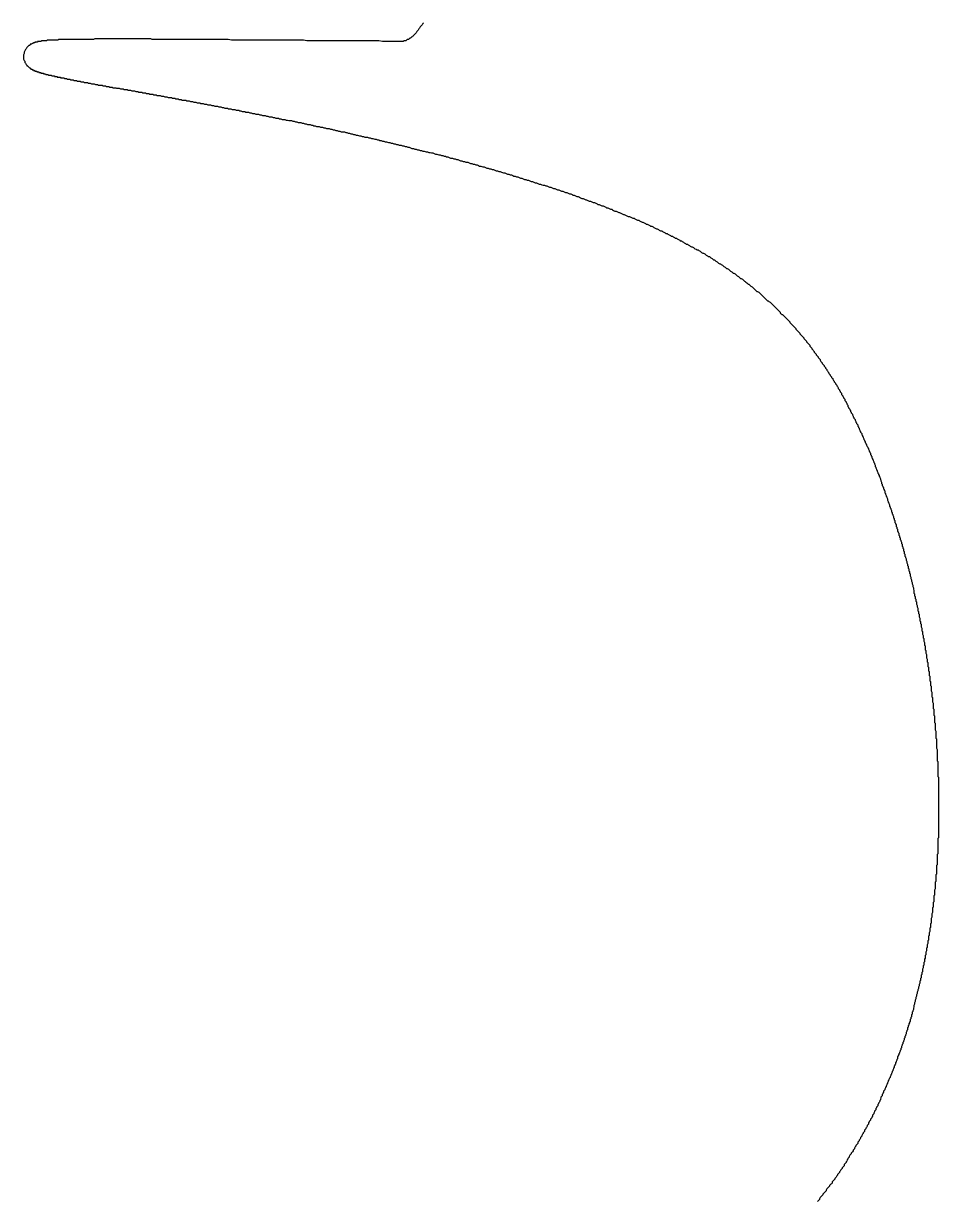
# Model space of a CAD drawing. Header units: millimetres. Extents: x 111 to 2999, y 81 to 1941.
# Drawn here: x 997.19 to 1011.05, y 539.95 to 557.8 of the extents above; entities that cross this region are included whole.
import ezdxf

# ---------------------------------------------------------------- set-up
doc = ezdxf.new("R2010")
doc.units = ezdxf.units.MM

msp = doc.modelspace()

# ---------------------------------------------------------------- linework, layer by layer
msp.add_polyline3d([(1003.25, 557.813, 0), (1003.24, 557.803, 0), (1003.23, 557.783, 0), (1003.21, 557.763, 0), (1003.2, 557.753, 0), (1003.19, 557.733, 0), (1003.18, 557.723, 0), (1003.17, 557.703, 0), (1003.16, 557.693, 0), (1003.15, 557.683, 0), (1003.14, 557.663, 0), (1003.13, 557.653, 0), (1003.12, 557.643, 0), (1003.11, 557.633, 0), (1003.1, 557.623, 0), (1003.09, 557.613, 0), (1003.08, 557.603, 0), (1003.07, 557.603, 0), (1003.06, 557.593, 0), (1003.05, 557.583, 0), (1003.04, 557.583, 0), (1003.03, 557.573, 0), (1003.02, 557.563, 0), (1003.01, 557.563, 0), (1003, 557.563, 0), (1002.99, 557.553, 0), (1002.99, 557.553, 0), (1002.98, 557.543, 0), (1002.97, 557.543, 0), (1002.96, 557.543, 0), (1002.96, 557.543, 0), (1002.95, 557.543, 0), (1002.94, 557.533, 0), (1002.94, 557.533, 0), (1002.93, 557.533, 0), (1002.93, 557.533, 0), (1002.92, 557.533, 0), (1002.91, 557.533, 0), (1002.89, 557.533, 0), (1002.84, 557.533, 0), (1002.78, 557.533, 0), (1002.73, 557.533, 0), (1002.68, 557.533, 0), (1002.63, 557.533, 0), (1002.57, 557.543, 0), (1002.52, 557.543, 0), (1002.47, 557.543, 0), (1002.42, 557.543, 0), (1002.37, 557.543, 0), (1002.31, 557.543, 0), (1002.26, 557.543, 0), (1002.21, 557.543, 0), (1002.16, 557.543, 0), (1002.11, 557.543, 0), (1002.05, 557.543, 0), (1002, 557.543, 0), (1001.95, 557.543, 0), (1001.9, 557.543, 0), (1001.85, 557.543, 0), (1001.79, 557.543, 0), (1001.74, 557.543, 0), (1001.69, 557.543, 0), (1001.64, 557.543, 0), (1001.59, 557.543, 0), (1001.53, 557.543, 0), (1001.48, 557.543, 0), (1001.43, 557.553, 0), (1001.38, 557.553, 0), (1001.33, 557.553, 0), (1001.27, 557.553, 0), (1001.22, 557.553, 0), (1001.17, 557.553, 0), (1001.12, 557.553, 0), (1001.07, 557.553, 0), (1001.01, 557.553, 0), (1000.96, 557.553, 0), (1000.91, 557.553, 0), (1000.86, 557.553, 0), (1000.81, 557.553, 0), (1000.75, 557.553, 0), (1000.7, 557.553, 0), (1000.65, 557.553, 0), (1000.6, 557.553, 0), (1000.55, 557.553, 0), (1000.49, 557.553, 0), (1000.44, 557.553, 0), (1000.39, 557.553, 0), (1000.34, 557.553, 0), (1000.29, 557.563, 0), (1000.24, 557.563, 0), (1000.18, 557.563, 0), (1000.13, 557.563, 0), (1000.08, 557.563, 0), (1000.03, 557.563, 0), (999.98, 557.563, 0), (999.92, 557.563, 0), (999.87, 557.563, 0), (999.82, 557.563, 0), (999.77, 557.563, 0), (999.72, 557.563, 0), (999.66, 557.563, 0), (999.61, 557.563, 0), (999.56, 557.563, 0), (999.51, 557.563, 0), (999.46, 557.563, 0), (999.4, 557.563, 0), (999.35, 557.563, 0), (999.3, 557.563, 0), (999.25, 557.563, 0), (999.2, 557.563, 0), (999.17, 557.563, 0), (999.15, 557.563, 0), (999.14, 557.563, 0), (999.12, 557.573, 0), (999.1, 557.573, 0), (999.09, 557.573, 0), (999.07, 557.573, 0), (999.06, 557.573, 0), (999.04, 557.573, 0), (999.02, 557.573, 0), (999.01, 557.573, 0), (998.99, 557.573, 0), (998.98, 557.573, 0), (998.96, 557.573, 0), (998.95, 557.573, 0), (998.93, 557.573, 0), (998.91, 557.573, 0), (998.9, 557.573, 0), (998.88, 557.573, 0), (998.87, 557.573, 0), (998.85, 557.573, 0), (998.83, 557.573, 0), (998.82, 557.573, 0), (998.8, 557.573, 0), (998.79, 557.573, 0), (998.77, 557.573, 0), (998.76, 557.573, 0), (998.74, 557.573, 0), (998.73, 557.573, 0), (998.71, 557.573, 0), (998.69, 557.573, 0), (998.68, 557.573, 0), (998.66, 557.573, 0), (998.65, 557.573, 0), (998.63, 557.573, 0), (998.62, 557.573, 0), (998.6, 557.573, 0), (998.59, 557.573, 0), (998.57, 557.573, 0), (998.56, 557.573, 0), (998.54, 557.573, 0), (998.53, 557.573, 0), (998.51, 557.573, 0), (998.5, 557.573, 0), (998.48, 557.573, 0), (998.47, 557.573, 0), (998.45, 557.573, 0), (998.44, 557.573, 0), (998.42, 557.573, 0), (998.41, 557.573, 0), (998.39, 557.573, 0), (998.38, 557.573, 0), (998.37, 557.573, 0), (998.35, 557.573, 0), (998.34, 557.573, 0), (998.32, 557.573, 0), (998.31, 557.573, 0), (998.3, 557.573, 0), (998.28, 557.573, 0), (998.27, 557.573, 0), (998.25, 557.563, 0), (998.24, 557.563, 0), (998.23, 557.563, 0), (998.21, 557.563, 0), (998.2, 557.563, 0), (998.19, 557.563, 0), (998.17, 557.563, 0), (998.16, 557.563, 0), (998.15, 557.563, 0), (998.13, 557.563, 0), (998.12, 557.563, 0), (998.11, 557.563, 0), (998.09, 557.563, 0), (998.08, 557.563, 0), (998.07, 557.563, 0), (998.06, 557.563, 0), (998.04, 557.563, 0), (998.03, 557.563, 0), (998.02, 557.563, 0), (998.01, 557.563, 0), (998, 557.563, 0), (997.98, 557.563, 0), (997.97, 557.563, 0), (997.96, 557.563, 0), (997.95, 557.563, 0), (997.94, 557.563, 0), (997.92, 557.563, 0), (997.91, 557.563, 0), (997.9, 557.563, 0), (997.89, 557.563, 0), (997.88, 557.563, 0), (997.87, 557.563, 0), (997.86, 557.563, 0), (997.85, 557.563, 0), (997.84, 557.563, 0), (997.83, 557.563, 0), (997.82, 557.563, 0), (997.81, 557.563, 0), (997.8, 557.563, 0), (997.79, 557.563, 0), (997.78, 557.563, 0), (997.77, 557.563, 0), (997.76, 557.563, 0), (997.75, 557.563, 0), (997.74, 557.563, 0), (997.73, 557.563, 0), (997.72, 557.563, 0), (997.71, 557.553, 0), (997.7, 557.553, 0), (997.69, 557.553, 0), (997.68, 557.553, 0), (997.67, 557.553, 0), (997.67, 557.553, 0), (997.66, 557.553, 0), (997.65, 557.553, 0), (997.64, 557.553, 0), (997.63, 557.553, 0), (997.63, 557.553, 0), (997.62, 557.553, 0), (997.61, 557.553, 0), (997.6, 557.553, 0), (997.59, 557.553, 0), (997.59, 557.553, 0), (997.58, 557.553, 0), (997.57, 557.553, 0), (997.57, 557.553, 0), (997.56, 557.553, 0), (997.55, 557.553, 0), (997.54, 557.543, 0), (997.54, 557.543, 0), (997.53, 557.543, 0), (997.52, 557.543, 0), (997.52, 557.543, 0), (997.51, 557.543, 0), (997.51, 557.543, 0), (997.5, 557.543, 0), (997.49, 557.543, 0), (997.49, 557.543, 0), (997.48, 557.543, 0), (997.48, 557.543, 0), (997.47, 557.543, 0), (997.46, 557.543, 0), (997.46, 557.543, 0), (997.45, 557.533, 0), (997.45, 557.533, 0), (997.44, 557.533, 0), (997.44, 557.533, 0), (997.43, 557.533, 0), (997.43, 557.533, 0), (997.42, 557.533, 0), (997.42, 557.533, 0), (997.41, 557.533, 0), (997.41, 557.533, 0), (997.4, 557.533, 0), (997.4, 557.523, 0), (997.39, 557.523, 0), (997.39, 557.523, 0), (997.38, 557.523, 0), (997.37, 557.523, 0), (997.37, 557.523, 0), (997.36, 557.523, 0), (997.36, 557.513, 0), (997.35, 557.513, 0), (997.35, 557.513, 0), (997.34, 557.513, 0), (997.34, 557.513, 0), (997.33, 557.503, 0), (997.32, 557.503, 0), (997.32, 557.503, 0), (997.31, 557.493, 0), (997.3, 557.493, 0), (997.29, 557.493, 0), (997.29, 557.483, 0), (997.28, 557.473, 0), (997.27, 557.473, 0), (997.26, 557.463, 0), (997.25, 557.453, 0), (997.24, 557.443, 0), (997.23, 557.423, 0), (997.22, 557.413, 0), (997.21, 557.393, 0), (997.2, 557.373, 0), (997.2, 557.353, 0), (997.19, 557.333, 0), (997.19, 557.313, 0), (997.19, 557.293, 0), (997.19, 557.263, 0), (997.2, 557.243, 0), (997.21, 557.233, 0), (997.21, 557.213, 0), (997.22, 557.203, 0), (997.23, 557.183, 0), (997.24, 557.173, 0), (997.24, 557.163, 0), (997.25, 557.163, 0), (997.26, 557.153, 0), (997.27, 557.143, 0), (997.27, 557.143, 0), (997.28, 557.133, 0), (997.29, 557.133, 0), (997.29, 557.123, 0), (997.3, 557.123, 0), (997.3, 557.113, 0), (997.31, 557.113, 0), (997.31, 557.113, 0), (997.32, 557.113, 0), (997.32, 557.103, 0), (997.33, 557.103, 0), (997.33, 557.103, 0), (997.34, 557.103, 0), (997.34, 557.093, 0), (997.35, 557.093, 0), (997.35, 557.093, 0), (997.36, 557.093, 0), (997.36, 557.093, 0), (997.36, 557.083, 0), (997.37, 557.083, 0), (997.37, 557.083, 0), (997.38, 557.083, 0), (997.38, 557.083, 0), (997.39, 557.083, 0), (997.39, 557.073, 0), (997.4, 557.073, 0), (997.4, 557.073, 0), (997.41, 557.073, 0), (997.41, 557.073, 0), (997.42, 557.073, 0), (997.42, 557.063, 0), (997.43, 557.063, 0), (997.43, 557.063, 0), (997.44, 557.063, 0), (997.44, 557.063, 0), (997.45, 557.063, 0), (997.45, 557.053, 0), (997.46, 557.053, 0), (997.46, 557.053, 0), (997.47, 557.053, 0), (997.48, 557.053, 0), (997.48, 557.053, 0), (997.49, 557.053, 0), (997.49, 557.043, 0), (997.5, 557.043, 0), (997.51, 557.043, 0), (997.51, 557.043, 0), (997.52, 557.043, 0), (997.52, 557.043, 0), (997.53, 557.033, 0), (997.54, 557.033, 0), (997.54, 557.033, 0), (997.55, 557.033, 0), (997.56, 557.033, 0), (997.56, 557.033, 0), (997.57, 557.023, 0), (997.58, 557.023, 0), (997.58, 557.023, 0), (997.59, 557.023, 0), (997.6, 557.023, 0), (997.6, 557.023, 0), (997.61, 557.023, 0), (997.62, 557.013, 0), (997.63, 557.013, 0), (997.63, 557.013, 0), (997.64, 557.013, 0), (997.65, 557.013, 0), (997.66, 557.013, 0), (997.66, 557.003, 0), (997.67, 557.003, 0), (997.68, 557.003, 0), (997.69, 557.003, 0), (997.7, 557.003, 0), (997.7, 556.993, 0), (997.71, 556.993, 0), (997.72, 556.993, 0), (997.73, 556.993, 0), (997.74, 556.993, 0), (997.75, 556.993, 0), (997.75, 556.983, 0), (997.76, 556.983, 0), (997.77, 556.983, 0), (997.78, 556.983, 0), (997.79, 556.983, 0), (997.8, 556.983, 0), (997.81, 556.973, 0), (997.82, 556.973, 0), (997.82, 556.973, 0), (997.83, 556.973, 0), (997.84, 556.973, 0), (997.85, 556.963, 0), (997.86, 556.963, 0), (997.87, 556.963, 0), (997.88, 556.963, 0), (997.89, 556.963, 0), (997.9, 556.953, 0), (997.91, 556.953, 0), (997.92, 556.953, 0), (997.93, 556.953, 0), (997.94, 556.953, 0), (997.95, 556.943, 0), (997.96, 556.943, 0), (997.97, 556.943, 0), (997.98, 556.943, 0), (997.99, 556.943, 0), (998, 556.933, 0), (998.01, 556.933, 0), (998.02, 556.933, 0), (998.03, 556.933, 0), (998.05, 556.933, 0), (998.06, 556.923, 0), (998.07, 556.923, 0), (998.08, 556.923, 0), (998.09, 556.923, 0), (998.1, 556.923, 0), (998.11, 556.913, 0), (998.12, 556.913, 0), (998.13, 556.913, 0), (998.15, 556.913, 0), (998.16, 556.913, 0), (998.17, 556.903, 0), (998.18, 556.903, 0), (998.19, 556.903, 0), (998.2, 556.903, 0), (998.22, 556.893, 0), (998.23, 556.893, 0), (998.24, 556.893, 0), (998.25, 556.893, 0), (998.26, 556.893, 0), (998.28, 556.883, 0), (998.29, 556.883, 0), (998.3, 556.883, 0), (998.31, 556.883, 0), (998.32, 556.873, 0), (998.34, 556.873, 0), (998.35, 556.873, 0), (998.36, 556.873, 0), (998.38, 556.873, 0), (998.39, 556.863, 0), (998.4, 556.863, 0), (998.41, 556.863, 0), (998.43, 556.863, 0), (998.44, 556.853, 0), (998.45, 556.853, 0), (998.47, 556.853, 0), (998.48, 556.853, 0), (998.49, 556.843, 0), (998.51, 556.843, 0), (998.52, 556.843, 0), (998.53, 556.843, 0), (998.55, 556.833, 0), (998.56, 556.833, 0), (998.57, 556.833, 0), (998.59, 556.833, 0), (998.6, 556.823, 0), (998.61, 556.823, 0), (998.63, 556.823, 0), (998.64, 556.823, 0), (998.66, 556.813, 0), (998.67, 556.813, 0), (998.68, 556.813, 0), (998.7, 556.813, 0), (998.71, 556.803, 0), (998.73, 556.803, 0), (998.74, 556.803, 0), (998.76, 556.803, 0), (998.77, 556.793, 0), (998.78, 556.793, 0), (998.8, 556.793, 0), (998.81, 556.793, 0), (998.83, 556.783, 0), (998.84, 556.783, 0), (998.86, 556.783, 0), (998.87, 556.783, 0), (998.89, 556.773, 0), (998.9, 556.773, 0), (998.92, 556.773, 0), (998.93, 556.763, 0), (998.95, 556.763, 0), (998.96, 556.763, 0), (998.98, 556.763, 0), (998.99, 556.753, 0), (999.01, 556.753, 0), (999.02, 556.753, 0), (999.04, 556.753, 0), (999.05, 556.743, 0), (999.07, 556.743, 0), (999.09, 556.743, 0), (999.1, 556.733, 0), (999.12, 556.733, 0), (999.13, 556.733, 0), (999.15, 556.733, 0), (999.16, 556.723, 0), (999.18, 556.723, 0), (999.2, 556.723, 0), (999.21, 556.713, 0), (999.23, 556.713, 0), (999.24, 556.713, 0), (999.26, 556.713, 0), (999.28, 556.703, 0), (999.29, 556.703, 0), (999.31, 556.703, 0), (999.33, 556.693, 0), (999.34, 556.693, 0), (999.36, 556.693, 0), (999.38, 556.683, 0), (999.39, 556.683, 0), (999.41, 556.683, 0), (999.43, 556.683, 0), (999.44, 556.673, 0), (999.46, 556.673, 0), (999.48, 556.673, 0), (999.49, 556.663, 0), (999.51, 556.663, 0), (999.53, 556.663, 0), (999.54, 556.653, 0), (999.56, 556.653, 0), (999.58, 556.653, 0), (999.59, 556.643, 0), (999.61, 556.643, 0), (999.63, 556.643, 0), (999.65, 556.643, 0), (999.66, 556.633, 0), (999.68, 556.633, 0), (999.7, 556.633, 0), (999.72, 556.623, 0), (999.73, 556.623, 0), (999.75, 556.623, 0), (999.77, 556.613, 0), (999.79, 556.613, 0), (999.8, 556.613, 0), (999.82, 556.603, 0), (999.84, 556.603, 0), (999.86, 556.603, 0), (999.87, 556.593, 0), (999.89, 556.593, 0), (999.91, 556.593, 0), (999.93, 556.583, 0), (999.95, 556.583, 0), (999.96, 556.583, 0), (999.98, 556.573, 0), (1000, 556.573, 0), (1000.02, 556.573, 0), (1000.04, 556.563, 0), (1000.05, 556.563, 0), (1000.07, 556.563, 0), (1000.09, 556.553, 0), (1000.11, 556.553, 0), (1000.13, 556.553, 0), (1000.15, 556.543, 0), (1000.16, 556.543, 0), (1000.18, 556.543, 0), (1000.2, 556.533, 0), (1000.22, 556.533, 0), (1000.24, 556.523, 0), (1000.26, 556.523, 0), (1000.28, 556.523, 0), (1000.29, 556.513, 0), (1000.31, 556.513, 0), (1000.33, 556.513, 0), (1000.35, 556.503, 0), (1000.37, 556.503, 0), (1000.39, 556.503, 0), (1000.41, 556.493, 0), (1000.43, 556.493, 0), (1000.45, 556.493, 0), (1000.46, 556.483, 0), (1000.48, 556.483, 0), (1000.5, 556.473, 0), (1000.52, 556.473, 0), (1000.54, 556.473, 0), (1000.56, 556.463, 0), (1000.58, 556.463, 0), (1000.6, 556.463, 0), (1000.62, 556.453, 0), (1000.64, 556.453, 0), (1000.66, 556.443, 0), (1000.67, 556.443, 0), (1000.69, 556.443, 0), (1000.71, 556.433, 0), (1000.73, 556.433, 0), (1000.75, 556.433, 0), (1000.77, 556.423, 0), (1000.79, 556.423, 0), (1000.81, 556.413, 0), (1000.83, 556.413, 0), (1000.85, 556.413, 0), (1000.87, 556.403, 0), (1000.89, 556.403, 0), (1000.91, 556.393, 0), (1000.93, 556.393, 0), (1000.95, 556.393, 0), (1000.97, 556.383, 0), (1000.99, 556.383, 0), (1001.01, 556.373, 0), (1001.03, 556.373, 0), (1001.05, 556.373, 0), (1001.07, 556.363, 0), (1001.09, 556.363, 0), (1001.11, 556.353, 0), (1001.13, 556.353, 0), (1001.15, 556.353, 0), (1001.17, 556.343, 0), (1001.19, 556.343, 0), (1001.21, 556.333, 0), (1001.23, 556.333, 0), (1001.25, 556.333, 0), (1001.27, 556.323, 0), (1001.29, 556.323, 0), (1001.31, 556.313, 0), (1001.33, 556.313, 0), (1001.35, 556.303, 0), (1001.37, 556.303, 0), (1001.39, 556.303, 0), (1001.41, 556.293, 0), (1001.43, 556.293, 0), (1001.45, 556.283, 0), (1001.47, 556.283, 0), (1001.49, 556.273, 0), (1001.51, 556.273, 0), (1001.53, 556.273, 0), (1001.55, 556.263, 0), (1001.57, 556.263, 0), (1001.59, 556.253, 0), (1001.61, 556.253, 0), (1001.63, 556.243, 0), (1001.65, 556.243, 0), (1001.67, 556.243, 0), (1001.69, 556.233, 0), (1001.72, 556.233, 0), (1001.74, 556.223, 0), (1001.76, 556.223, 0), (1001.78, 556.213, 0), (1001.8, 556.213, 0), (1001.82, 556.213, 0), (1001.84, 556.203, 0), (1001.86, 556.203, 0), (1001.88, 556.193, 0), (1001.9, 556.193, 0), (1001.92, 556.183, 0), (1001.94, 556.183, 0), (1001.96, 556.173, 0), (1001.98, 556.173, 0), (1002, 556.163, 0), (1002.03, 556.163, 0), (1002.05, 556.163, 0), (1002.07, 556.153, 0), (1002.09, 556.153, 0), (1002.11, 556.143, 0), (1002.13, 556.143, 0), (1002.15, 556.133, 0), (1002.17, 556.133, 0), (1002.19, 556.123, 0), (1002.21, 556.123, 0), (1002.23, 556.113, 0), (1002.25, 556.113, 0), (1002.28, 556.103, 0), (1002.3, 556.103, 0), (1002.32, 556.093, 0), (1002.34, 556.093, 0), (1002.36, 556.083, 0), (1002.38, 556.083, 0), (1002.4, 556.083, 0), (1002.42, 556.073, 0), (1002.44, 556.073, 0), (1002.46, 556.063, 0), (1002.48, 556.063, 0), (1002.51, 556.053, 0), (1002.53, 556.053, 0), (1002.55, 556.043, 0), (1002.57, 556.043, 0), (1002.59, 556.033, 0), (1002.61, 556.033, 0), (1002.63, 556.023, 0), (1002.65, 556.023, 0), (1002.67, 556.013, 0), (1002.69, 556.013, 0), (1002.72, 556.003, 0), (1002.74, 556.003, 0), (1002.76, 555.993, 0), (1002.78, 555.993, 0), (1002.8, 555.983, 0), (1002.82, 555.983, 0), (1002.84, 555.973, 0), (1002.86, 555.973, 0), (1002.88, 555.963, 0), (1002.91, 555.963, 0), (1002.93, 555.953, 0), (1002.95, 555.953, 0), (1002.97, 555.943, 0), (1002.99, 555.943, 0), (1003.01, 555.933, 0), (1003.03, 555.933, 0), (1003.05, 555.923, 0), (1003.07, 555.913, 0), (1003.1, 555.913, 0), (1003.12, 555.903, 0), (1003.14, 555.903, 0), (1003.16, 555.893, 0), (1003.18, 555.893, 0), (1003.2, 555.883, 0), (1003.22, 555.883, 0), (1003.24, 555.873, 0), (1003.26, 555.873, 0), (1003.29, 555.863, 0), (1003.31, 555.863, 0), (1003.33, 555.853, 0), (1003.35, 555.853, 0), (1003.37, 555.843, 0), (1003.39, 555.843, 0), (1003.41, 555.833, 0), (1003.43, 555.823, 0), (1003.45, 555.823, 0), (1003.48, 555.813, 0), (1003.5, 555.813, 0), (1003.52, 555.803, 0), (1003.54, 555.803, 0), (1003.56, 555.793, 0), (1003.58, 555.793, 0), (1003.6, 555.783, 0), (1003.62, 555.783, 0), (1003.64, 555.773, 0), (1003.66, 555.763, 0), (1003.69, 555.763, 0), (1003.71, 555.753, 0), (1003.73, 555.753, 0), (1003.75, 555.743, 0), (1003.77, 555.743, 0), (1003.79, 555.733, 0), (1003.81, 555.723, 0), (1003.83, 555.723, 0), (1003.85, 555.713, 0), (1003.87, 555.713, 0), (1003.89, 555.703, 0), (1003.92, 555.703, 0), (1003.94, 555.693, 0), (1003.96, 555.683, 0), (1003.98, 555.683, 0), (1004, 555.673, 0), (1004.02, 555.673, 0), (1004.04, 555.663, 0), (1004.06, 555.663, 0), (1004.08, 555.653, 0), (1004.1, 555.643, 0), (1004.12, 555.643, 0), (1004.15, 555.633, 0), (1004.17, 555.633, 0), (1004.19, 555.623, 0), (1004.21, 555.613, 0), (1004.23, 555.613, 0), (1004.25, 555.603, 0), (1004.27, 555.603, 0), (1004.29, 555.593, 0), (1004.31, 555.593, 0), (1004.33, 555.583, 0), (1004.35, 555.573, 0), (1004.37, 555.573, 0), (1004.39, 555.563, 0), (1004.41, 555.563, 0), (1004.43, 555.553, 0), (1004.46, 555.543, 0), (1004.48, 555.543, 0), (1004.5, 555.533, 0), (1004.52, 555.523, 0), (1004.54, 555.523, 0), (1004.56, 555.513, 0), (1004.58, 555.513, 0), (1004.6, 555.503, 0), (1004.62, 555.493, 0), (1004.64, 555.493, 0), (1004.66, 555.483, 0), (1004.68, 555.483, 0), (1004.7, 555.473, 0), (1004.72, 555.463, 0), (1004.74, 555.463, 0), (1004.76, 555.453, 0), (1004.78, 555.443, 0), (1004.8, 555.443, 0), (1004.82, 555.433, 0), (1004.84, 555.433, 0), (1004.86, 555.423, 0), (1004.88, 555.413, 0), (1004.9, 555.413, 0), (1004.92, 555.403, 0), (1004.94, 555.393, 0), (1004.96, 555.393, 0), (1004.98, 555.383, 0), (1005, 555.373, 0), (1005.02, 555.373, 0), (1005.04, 555.363, 0), (1005.06, 555.353, 0), (1005.08, 555.353, 0), (1005.1, 555.343, 0), (1005.12, 555.343, 0), (1005.14, 555.333, 0), (1005.16, 555.323, 0), (1005.18, 555.323, 0), (1005.2, 555.313, 0), (1005.22, 555.303, 0), (1005.24, 555.303, 0), (1005.26, 555.293, 0), (1005.28, 555.283, 0), (1005.3, 555.283, 0), (1005.32, 555.273, 0), (1005.34, 555.263, 0), (1005.36, 555.263, 0), (1005.38, 555.253, 0), (1005.4, 555.243, 0), (1005.42, 555.243, 0), (1005.44, 555.233, 0), (1005.46, 555.223, 0), (1005.48, 555.223, 0), (1005.5, 555.213, 0), (1005.51, 555.203, 0), (1005.53, 555.203, 0), (1005.55, 555.193, 0), (1005.57, 555.183, 0), (1005.59, 555.183, 0), (1005.61, 555.173, 0), (1005.63, 555.163, 0), (1005.65, 555.153, 0), (1005.67, 555.153, 0), (1005.69, 555.143, 0), (1005.71, 555.133, 0), (1005.72, 555.133, 0), (1005.74, 555.123, 0), (1005.76, 555.113, 0), (1005.78, 555.113, 0), (1005.8, 555.103, 0), (1005.82, 555.093, 0), (1005.84, 555.093, 0), (1005.86, 555.083, 0), (1005.88, 555.073, 0), (1005.89, 555.063, 0), (1005.91, 555.063, 0), (1005.93, 555.053, 0), (1005.95, 555.043, 0), (1005.97, 555.043, 0), (1005.99, 555.033, 0), (1006.01, 555.023, 0), (1006.02, 555.013, 0), (1006.04, 555.013, 0), (1006.06, 555.003, 0), (1006.08, 554.993, 0), (1006.1, 554.993, 0), (1006.11, 554.983, 0), (1006.13, 554.973, 0), (1006.15, 554.963, 0), (1006.17, 554.963, 0), (1006.19, 554.953, 0), (1006.21, 554.943, 0), (1006.22, 554.943, 0), (1006.24, 554.933, 0), (1006.26, 554.923, 0), (1006.28, 554.913, 0), (1006.29, 554.913, 0), (1006.31, 554.903, 0), (1006.33, 554.893, 0), (1006.35, 554.883, 0), (1006.37, 554.883, 0), (1006.38, 554.873, 0), (1006.4, 554.863, 0), (1006.42, 554.853, 0), (1006.44, 554.853, 0), (1006.45, 554.843, 0), (1006.47, 554.833, 0), (1006.49, 554.823, 0), (1006.51, 554.823, 0), (1006.52, 554.813, 0), (1006.54, 554.803, 0), (1006.56, 554.793, 0), (1006.57, 554.793, 0), (1006.59, 554.783, 0), (1006.61, 554.773, 0), (1006.62, 554.763, 0), (1006.64, 554.763, 0), (1006.66, 554.753, 0), (1006.68, 554.743, 0), (1006.69, 554.733, 0), (1006.71, 554.733, 0), (1006.73, 554.723, 0), (1006.74, 554.713, 0), (1006.76, 554.703, 0), (1006.78, 554.693, 0), (1006.79, 554.693, 0), (1006.81, 554.683, 0), (1006.82, 554.673, 0), (1006.84, 554.663, 0), (1006.86, 554.663, 0), (1006.87, 554.653, 0), (1006.89, 554.643, 0), (1006.91, 554.633, 0), (1006.92, 554.623, 0), (1006.94, 554.623, 0), (1006.95, 554.613, 0), (1006.97, 554.603, 0), (1006.99, 554.593, 0), (1007, 554.583, 0), (1007.02, 554.583, 0), (1007.03, 554.573, 0), (1007.05, 554.563, 0), (1007.06, 554.553, 0), (1007.08, 554.553, 0), (1007.09, 554.543, 0), (1007.11, 554.533, 0), (1007.13, 554.523, 0), (1007.14, 554.513, 0), (1007.16, 554.513, 0), (1007.17, 554.503, 0), (1007.19, 554.493, 0), (1007.2, 554.483, 0), (1007.22, 554.473, 0), (1007.23, 554.463, 0), (1007.25, 554.463, 0), (1007.26, 554.453, 0), (1007.28, 554.443, 0), (1007.29, 554.433, 0), (1007.31, 554.423, 0), (1007.32, 554.423, 0), (1007.34, 554.413, 0), (1007.35, 554.403, 0), (1007.36, 554.393, 0), (1007.38, 554.383, 0), (1007.39, 554.373, 0), (1007.41, 554.373, 0), (1007.42, 554.363, 0), (1007.44, 554.353, 0), (1007.45, 554.343, 0), (1007.46, 554.333, 0), (1007.48, 554.323, 0), (1007.49, 554.323, 0), (1007.51, 554.313, 0), (1007.52, 554.303, 0), (1007.53, 554.293, 0), (1007.55, 554.283, 0), (1007.56, 554.273, 0), (1007.58, 554.273, 0), (1007.59, 554.263, 0), (1007.6, 554.253, 0), (1007.62, 554.243, 0), (1007.63, 554.233, 0), (1007.64, 554.223, 0), (1007.66, 554.223, 0), (1007.67, 554.213, 0), (1007.68, 554.203, 0), (1007.7, 554.193, 0), (1007.71, 554.183, 0), (1007.72, 554.173, 0), (1007.74, 554.163, 0), (1007.75, 554.163, 0), (1007.76, 554.153, 0), (1007.78, 554.143, 0), (1007.79, 554.133, 0), (1007.8, 554.123, 0), (1007.82, 554.113, 0), (1007.83, 554.103, 0), (1007.84, 554.093, 0), (1007.85, 554.093, 0), (1007.87, 554.083, 0), (1007.88, 554.073, 0), (1007.89, 554.063, 0), (1007.9, 554.053, 0), (1007.92, 554.043, 0), (1007.93, 554.033, 0), (1007.94, 554.023, 0), (1007.95, 554.023, 0), (1007.97, 554.013, 0), (1007.98, 554.003, 0), (1007.99, 553.993, 0), (1008, 553.983, 0), (1008.02, 553.973, 0), (1008.03, 553.963, 0), (1008.04, 553.953, 0), (1008.05, 553.943, 0), (1008.06, 553.943, 0), (1008.08, 553.933, 0), (1008.09, 553.923, 0), (1008.1, 553.913, 0), (1008.11, 553.903, 0), (1008.12, 553.893, 0), (1008.13, 553.883, 0), (1008.15, 553.873, 0), (1008.16, 553.863, 0), (1008.17, 553.853, 0), (1008.18, 553.853, 0), (1008.19, 553.843, 0), (1008.2, 553.833, 0), (1008.21, 553.823, 0), (1008.23, 553.813, 0), (1008.24, 553.803, 0), (1008.25, 553.793, 0), (1008.26, 553.783, 0), (1008.27, 553.773, 0), (1008.28, 553.763, 0), (1008.29, 553.753, 0), (1008.3, 553.743, 0), (1008.31, 553.743, 0), (1008.33, 553.733, 0), (1008.34, 553.723, 0), (1008.35, 553.713, 0), (1008.36, 553.703, 0), (1008.37, 553.693, 0), (1008.38, 553.683, 0), (1008.39, 553.673, 0), (1008.4, 553.663, 0), (1008.41, 553.653, 0), (1008.42, 553.643, 0), (1008.43, 553.633, 0), (1008.44, 553.623, 0), (1008.45, 553.613, 0), (1008.46, 553.603, 0), (1008.47, 553.603, 0), (1008.48, 553.593, 0), (1008.5, 553.583, 0), (1008.51, 553.573, 0), (1008.52, 553.563, 0), (1008.53, 553.553, 0), (1008.54, 553.543, 0), (1008.55, 553.533, 0), (1008.56, 553.523, 0), (1008.57, 553.513, 0), (1008.58, 553.503, 0), (1008.59, 553.493, 0), (1008.6, 553.483, 0), (1008.61, 553.473, 0), (1008.62, 553.463, 0), (1008.63, 553.453, 0), (1008.64, 553.443, 0), (1008.65, 553.433, 0), (1008.65, 553.423, 0), (1008.66, 553.413, 0), (1008.67, 553.403, 0), (1008.68, 553.393, 0), (1008.69, 553.393, 0), (1008.7, 553.383, 0), (1008.71, 553.373, 0), (1008.72, 553.363, 0), (1008.73, 553.353, 0), (1008.74, 553.343, 0), (1008.75, 553.333, 0), (1008.76, 553.323, 0), (1008.77, 553.313, 0), (1008.78, 553.303, 0), (1008.79, 553.293, 0), (1008.8, 553.283, 0), (1008.8, 553.273, 0), (1008.81, 553.263, 0), (1008.82, 553.253, 0), (1008.83, 553.243, 0), (1008.84, 553.233, 0), (1008.85, 553.223, 0), (1008.86, 553.213, 0), (1008.87, 553.203, 0), (1008.88, 553.193, 0), (1008.89, 553.183, 0), (1008.89, 553.173, 0), (1008.9, 553.163, 0), (1008.91, 553.153, 0), (1008.92, 553.143, 0), (1008.93, 553.133, 0), (1008.94, 553.123, 0), (1008.95, 553.113, 0), (1008.95, 553.103, 0), (1008.96, 553.093, 0), (1008.97, 553.083, 0), (1008.98, 553.073, 0), (1008.99, 553.063, 0), (1009, 553.053, 0), (1009.01, 553.043, 0), (1009.01, 553.033, 0), (1009.02, 553.023, 0), (1009.03, 553.013, 0), (1009.04, 553.003, 0), (1009.05, 552.993, 0), (1009.05, 552.983, 0), (1009.06, 552.973, 0), (1009.07, 552.963, 0), (1009.08, 552.953, 0), (1009.09, 552.943, 0), (1009.1, 552.933, 0), (1009.1, 552.913, 0), (1009.11, 552.903, 0), (1009.12, 552.893, 0), (1009.13, 552.883, 0), (1009.13, 552.873, 0), (1009.14, 552.863, 0), (1009.15, 552.853, 0), (1009.16, 552.843, 0), (1009.17, 552.833, 0), (1009.17, 552.823, 0), (1009.18, 552.813, 0), (1009.19, 552.803, 0), (1009.2, 552.793, 0), (1009.2, 552.783, 0), (1009.21, 552.773, 0), (1009.22, 552.763, 0), (1009.23, 552.753, 0), (1009.23, 552.743, 0), (1009.24, 552.733, 0), (1009.25, 552.723, 0), (1009.26, 552.713, 0), (1009.26, 552.703, 0), (1009.27, 552.683, 0), (1009.28, 552.673, 0), (1009.29, 552.663, 0), (1009.29, 552.653, 0), (1009.3, 552.643, 0), (1009.31, 552.633, 0), (1009.32, 552.623, 0), (1009.32, 552.613, 0), (1009.33, 552.603, 0), (1009.34, 552.593, 0), (1009.34, 552.583, 0), (1009.35, 552.573, 0), (1009.36, 552.563, 0), (1009.36, 552.553, 0), (1009.37, 552.543, 0), (1009.38, 552.523, 0), (1009.39, 552.513, 0), (1009.39, 552.503, 0), (1009.4, 552.493, 0), (1009.41, 552.483, 0), (1009.41, 552.473, 0), (1009.42, 552.463, 0), (1009.43, 552.453, 0), (1009.43, 552.443, 0), (1009.44, 552.433, 0), (1009.45, 552.423, 0), (1009.45, 552.413, 0), (1009.46, 552.393, 0), (1009.47, 552.383, 0), (1009.47, 552.373, 0), (1009.48, 552.363, 0), (1009.49, 552.353, 0), (1009.49, 552.343, 0), (1009.5, 552.333, 0), (1009.51, 552.323, 0), (1009.51, 552.313, 0), (1009.52, 552.303, 0), (1009.53, 552.283, 0), (1009.53, 552.273, 0), (1009.54, 552.263, 0), (1009.55, 552.253, 0), (1009.55, 552.243, 0), (1009.56, 552.233, 0), (1009.56, 552.223, 0), (1009.57, 552.213, 0), (1009.58, 552.203, 0), (1009.58, 552.183, 0), (1009.59, 552.173, 0), (1009.6, 552.163, 0), (1009.6, 552.153, 0), (1009.61, 552.143, 0), (1009.61, 552.133, 0), (1009.62, 552.123, 0), (1009.63, 552.113, 0), (1009.63, 552.093, 0), (1009.64, 552.083, 0), (1009.65, 552.073, 0), (1009.65, 552.063, 0), (1009.66, 552.053, 0), (1009.66, 552.043, 0), (1009.67, 552.033, 0), (1009.68, 552.023, 0), (1009.68, 552.003, 0), (1009.69, 551.993, 0), (1009.69, 551.983, 0), (1009.7, 551.973, 0), (1009.71, 551.963, 0), (1009.71, 551.953, 0), (1009.72, 551.943, 0), (1009.72, 551.923, 0), (1009.73, 551.913, 0), (1009.73, 551.903, 0), (1009.74, 551.893, 0), (1009.75, 551.883, 0), (1009.75, 551.873, 0), (1009.76, 551.853, 0), (1009.76, 551.843, 0), (1009.77, 551.833, 0), (1009.77, 551.823, 0), (1009.78, 551.813, 0), (1009.79, 551.803, 0), (1009.79, 551.793, 0), (1009.8, 551.773, 0), (1009.8, 551.763, 0), (1009.81, 551.753, 0), (1009.81, 551.743, 0), (1009.82, 551.733, 0), (1009.83, 551.723, 0), (1009.83, 551.703, 0), (1009.84, 551.693, 0), (1009.84, 551.683, 0), (1009.85, 551.673, 0), (1009.85, 551.663, 0), (1009.86, 551.643, 0), (1009.86, 551.633, 0), (1009.87, 551.623, 0), (1009.87, 551.613, 0), (1009.88, 551.603, 0), (1009.89, 551.593, 0), (1009.89, 551.573, 0), (1009.9, 551.563, 0), (1009.9, 551.553, 0), (1009.91, 551.543, 0), (1009.91, 551.533, 0), (1009.92, 551.513, 0), (1009.92, 551.503, 0), (1009.93, 551.493, 0), (1009.93, 551.483, 0), (1009.94, 551.473, 0), (1009.94, 551.453, 0), (1009.95, 551.443, 0), (1009.95, 551.433, 0), (1009.96, 551.423, 0), (1009.96, 551.413, 0), (1009.97, 551.393, 0), (1009.98, 551.383, 0), (1009.98, 551.373, 0), (1009.99, 551.363, 0), (1009.99, 551.353, 0), (1010, 551.333, 0), (1010, 551.323, 0), (1010.01, 551.313, 0), (1010.01, 551.303, 0), (1010.02, 551.293, 0), (1010.02, 551.273, 0), (1010.03, 551.263, 0), (1010.03, 551.253, 0), (1010.04, 551.243, 0), (1010.04, 551.223, 0), (1010.05, 551.213, 0), (1010.05, 551.203, 0), (1010.06, 551.193, 0), (1010.06, 551.183, 0), (1010.07, 551.163, 0), (1010.07, 551.153, 0), (1010.08, 551.143, 0), (1010.08, 551.133, 0), (1010.09, 551.113, 0), (1010.09, 551.103, 0), (1010.09, 551.093, 0), (1010.1, 551.083, 0), (1010.1, 551.073, 0), (1010.11, 551.053, 0), (1010.11, 551.043, 0), (1010.12, 551.033, 0), (1010.12, 551.023, 0), (1010.13, 551.003, 0), (1010.13, 550.993, 0), (1010.14, 550.983, 0), (1010.14, 550.973, 0), (1010.15, 550.953, 0), (1010.15, 550.943, 0), (1010.16, 550.933, 0), (1010.16, 550.923, 0), (1010.17, 550.903, 0), (1010.17, 550.893, 0), (1010.18, 550.883, 0), (1010.18, 550.873, 0), (1010.19, 550.853, 0), (1010.19, 550.843, 0), (1010.19, 550.833, 0), (1010.2, 550.823, 0), (1010.2, 550.803, 0), (1010.21, 550.793, 0), (1010.21, 550.783, 0), (1010.22, 550.773, 0), (1010.22, 550.753, 0), (1010.23, 550.743, 0), (1010.23, 550.733, 0), (1010.24, 550.723, 0), (1010.24, 550.703, 0), (1010.24, 550.693, 0), (1010.25, 550.683, 0), (1010.25, 550.673, 0), (1010.26, 550.653, 0), (1010.26, 550.643, 0), (1010.27, 550.633, 0), (1010.27, 550.623, 0), (1010.28, 550.603, 0), (1010.28, 550.593, 0), (1010.28, 550.583, 0), (1010.29, 550.563, 0), (1010.29, 550.553, 0), (1010.3, 550.543, 0), (1010.3, 550.533, 0), (1010.31, 550.513, 0), (1010.31, 550.503, 0), (1010.31, 550.493, 0), (1010.32, 550.483, 0), (1010.32, 550.463, 0), (1010.33, 550.453, 0), (1010.33, 550.443, 0), (1010.34, 550.423, 0), (1010.34, 550.413, 0), (1010.34, 550.403, 0), (1010.35, 550.393, 0), (1010.35, 550.373, 0), (1010.36, 550.363, 0), (1010.36, 550.353, 0), (1010.37, 550.333, 0), (1010.37, 550.323, 0), (1010.37, 550.313, 0), (1010.38, 550.303, 0), (1010.38, 550.283, 0), (1010.39, 550.273, 0), (1010.39, 550.263, 0), (1010.39, 550.243, 0), (1010.4, 550.233, 0), (1010.4, 550.223, 0), (1010.41, 550.213, 0), (1010.41, 550.193, 0), (1010.41, 550.183, 0), (1010.42, 550.173, 0), (1010.42, 550.153, 0), (1010.43, 550.143, 0), (1010.43, 550.133, 0), (1010.43, 550.113, 0), (1010.44, 550.103, 0), (1010.44, 550.093, 0), (1010.45, 550.083, 0), (1010.45, 550.063, 0), (1010.45, 550.053, 0), (1010.46, 550.043, 0), (1010.46, 550.023, 0), (1010.47, 550.013, 0), (1010.47, 550.003, 0), (1010.47, 549.983, 0), (1010.48, 549.973, 0), (1010.48, 549.963, 0), (1010.49, 549.943, 0), (1010.49, 549.933, 0), (1010.49, 549.923, 0), (1010.5, 549.913, 0), (1010.5, 549.893, 0), (1010.5, 549.883, 0), (1010.51, 549.873, 0), (1010.51, 549.853, 0), (1010.52, 549.843, 0), (1010.52, 549.833, 0), (1010.52, 549.813, 0), (1010.53, 549.803, 0), (1010.53, 549.793, 0), (1010.53, 549.773, 0), (1010.54, 549.763, 0), (1010.54, 549.753, 0), (1010.54, 549.733, 0), (1010.55, 549.723, 0), (1010.55, 549.713, 0), (1010.56, 549.693, 0), (1010.56, 549.683, 0), (1010.56, 549.673, 0), (1010.57, 549.653, 0), (1010.57, 549.643, 0), (1010.57, 549.633, 0), (1010.58, 549.613, 0), (1010.58, 549.603, 0), (1010.58, 549.593, 0), (1010.59, 549.583, 0), (1010.59, 549.563, 0), (1010.59, 549.553, 0), (1010.6, 549.543, 0), (1010.6, 549.523, 0), (1010.6, 549.513, 0), (1010.61, 549.503, 0), (1010.61, 549.483, 0), (1010.61, 549.473, 0), (1010.62, 549.463, 0), (1010.62, 549.443, 0), (1010.62, 549.433, 0), (1010.63, 549.413, 0), (1010.63, 549.403, 0), (1010.63, 549.393, 0), (1010.64, 549.373, 0), (1010.64, 549.363, 0), (1010.64, 549.353, 0), (1010.65, 549.333, 0), (1010.65, 549.323, 0), (1010.65, 549.313, 0), (1010.66, 549.293, 0), (1010.66, 549.283, 0), (1010.66, 549.273, 0), (1010.67, 549.253, 0), (1010.67, 549.243, 0), (1010.67, 549.233, 0), (1010.68, 549.213, 0), (1010.68, 549.203, 0), (1010.68, 549.193, 0), (1010.68, 549.173, 0), (1010.69, 549.163, 0), (1010.69, 549.153, 0), (1010.69, 549.133, 0), (1010.7, 549.123, 0), (1010.7, 549.113, 0), (1010.7, 549.093, 0), (1010.71, 549.083, 0), (1010.71, 549.063, 0), (1010.71, 549.053, 0), (1010.72, 549.043, 0), (1010.72, 549.023, 0), (1010.72, 549.013, 0), (1010.72, 549.003, 0), (1010.73, 548.983, 0), (1010.73, 548.973, 0), (1010.73, 548.963, 0), (1010.74, 548.943, 0), (1010.74, 548.933, 0), (1010.74, 548.923, 0), (1010.74, 548.903, 0), (1010.75, 548.893, 0), (1010.75, 548.873, 0), (1010.75, 548.863, 0), (1010.76, 548.853, 0), (1010.76, 548.833, 0), (1010.76, 548.823, 0), (1010.76, 548.813, 0), (1010.77, 548.793, 0), (1010.77, 548.783, 0), (1010.77, 548.773, 0), (1010.77, 548.753, 0), (1010.78, 548.743, 0), (1010.78, 548.723, 0), (1010.78, 548.713, 0), (1010.79, 548.703, 0), (1010.79, 548.683, 0), (1010.79, 548.673, 0), (1010.79, 548.663, 0), (1010.8, 548.643, 0), (1010.8, 548.633, 0), (1010.8, 548.613, 0), (1010.8, 548.603, 0), (1010.81, 548.593, 0), (1010.81, 548.573, 0), (1010.81, 548.563, 0), (1010.81, 548.553, 0), (1010.82, 548.533, 0), (1010.82, 548.523, 0), (1010.82, 548.513, 0), (1010.82, 548.493, 0), (1010.83, 548.483, 0), (1010.83, 548.463, 0), (1010.83, 548.453, 0), (1010.83, 548.443, 0), (1010.84, 548.423, 0), (1010.84, 548.413, 0), (1010.84, 548.393, 0), (1010.84, 548.383, 0), (1010.85, 548.373, 0), (1010.85, 548.353, 0), (1010.85, 548.343, 0), (1010.85, 548.333, 0), (1010.85, 548.313, 0), (1010.86, 548.303, 0), (1010.86, 548.283, 0), (1010.86, 548.273, 0), (1010.86, 548.263, 0), (1010.87, 548.243, 0), (1010.87, 548.233, 0), (1010.87, 548.223, 0), (1010.87, 548.203, 0), (1010.87, 548.193, 0), (1010.88, 548.173, 0), (1010.88, 548.163, 0), (1010.88, 548.153, 0), (1010.88, 548.133, 0), (1010.89, 548.123, 0), (1010.89, 548.103, 0), (1010.89, 548.093, 0), (1010.89, 548.083, 0), (1010.89, 548.063, 0), (1010.9, 548.053, 0), (1010.9, 548.033, 0), (1010.9, 548.023, 0), (1010.9, 548.013, 0), (1010.9, 547.993, 0), (1010.91, 547.983, 0), (1010.91, 547.973, 0), (1010.91, 547.953, 0), (1010.91, 547.943, 0), (1010.91, 547.923, 0), (1010.92, 547.913, 0), (1010.92, 547.903, 0), (1010.92, 547.883, 0), (1010.92, 547.873, 0), (1010.92, 547.853, 0), (1010.92, 547.843, 0), (1010.93, 547.833, 0), (1010.93, 547.813, 0), (1010.93, 547.803, 0), (1010.93, 547.783, 0), (1010.93, 547.773, 0), (1010.94, 547.763, 0), (1010.94, 547.743, 0), (1010.94, 547.733, 0), (1010.94, 547.713, 0), (1010.94, 547.703, 0), (1010.94, 547.693, 0), (1010.95, 547.673, 0), (1010.95, 547.663, 0), (1010.95, 547.643, 0), (1010.95, 547.633, 0), (1010.95, 547.623, 0), (1010.95, 547.603, 0), (1010.96, 547.593, 0), (1010.96, 547.573, 0), (1010.96, 547.563, 0), (1010.96, 547.553, 0), (1010.96, 547.533, 0), (1010.96, 547.523, 0), (1010.97, 547.503, 0), (1010.97, 547.493, 0), (1010.97, 547.483, 0), (1010.97, 547.463, 0), (1010.97, 547.453, 0), (1010.97, 547.433, 0), (1010.97, 547.423, 0), (1010.98, 547.413, 0), (1010.98, 547.393, 0), (1010.98, 547.383, 0), (1010.98, 547.363, 0), (1010.98, 547.353, 0), (1010.98, 547.343, 0), (1010.98, 547.323, 0), (1010.99, 547.313, 0), (1010.99, 547.293, 0), (1010.99, 547.283, 0), (1010.99, 547.273, 0), (1010.99, 547.253, 0), (1010.99, 547.243, 0), (1010.99, 547.223, 0), (1010.99, 547.213, 0), (1011, 547.203, 0), (1011, 547.183, 0), (1011, 547.173, 0), (1011, 547.153, 0), (1011, 547.143, 0), (1011, 547.133, 0), (1011, 547.113, 0), (1011, 547.103, 0), (1011.01, 547.083, 0), (1011.01, 547.073, 0), (1011.01, 547.053, 0), (1011.01, 547.043, 0), (1011.01, 547.033, 0), (1011.01, 547.013, 0), (1011.01, 547.003, 0), (1011.01, 546.983, 0), (1011.01, 546.973, 0), (1011.02, 546.963, 0), (1011.02, 546.943, 0), (1011.02, 546.933, 0), (1011.02, 546.913, 0), (1011.02, 546.903, 0), (1011.02, 546.893, 0), (1011.02, 546.873, 0), (1011.02, 546.863, 0), (1011.02, 546.843, 0), (1011.02, 546.833, 0), (1011.02, 546.823, 0), (1011.03, 546.803, 0), (1011.03, 546.793, 0), (1011.03, 546.773, 0), (1011.03, 546.763, 0), (1011.03, 546.743, 0), (1011.03, 546.733, 0), (1011.03, 546.723, 0), (1011.03, 546.703, 0), (1011.03, 546.693, 0), (1011.03, 546.673, 0), (1011.03, 546.663, 0), (1011.03, 546.653, 0), (1011.03, 546.633, 0), (1011.04, 546.623, 0), (1011.04, 546.603, 0), (1011.04, 546.593, 0), (1011.04, 546.583, 0), (1011.04, 546.563, 0), (1011.04, 546.553, 0), (1011.04, 546.533, 0), (1011.04, 546.523, 0), (1011.04, 546.503, 0), (1011.04, 546.493, 0), (1011.04, 546.483, 0), (1011.04, 546.463, 0), (1011.04, 546.453, 0), (1011.04, 546.433, 0), (1011.04, 546.423, 0), (1011.04, 546.413, 0), (1011.04, 546.393, 0), (1011.05, 546.383, 0), (1011.05, 546.363, 0), (1011.05, 546.353, 0), (1011.05, 546.333, 0), (1011.05, 546.323, 0), (1011.05, 546.313, 0), (1011.05, 546.293, 0), (1011.05, 546.283, 0), (1011.05, 546.263, 0), (1011.05, 546.253, 0), (1011.05, 546.243, 0), (1011.05, 546.223, 0), (1011.05, 546.213, 0), (1011.05, 546.193, 0), (1011.05, 546.183, 0), (1011.05, 546.173, 0), (1011.05, 546.153, 0), (1011.05, 546.143, 0), (1011.05, 546.123, 0), (1011.05, 546.113, 0), (1011.05, 546.093, 0), (1011.05, 546.083, 0), (1011.05, 546.073, 0), (1011.05, 546.053, 0), (1011.05, 546.043, 0), (1011.05, 546.023, 0), (1011.05, 546.013, 0), (1011.05, 546.003, 0), (1011.05, 545.983, 0), (1011.05, 545.973, 0), (1011.05, 545.953, 0), (1011.05, 545.943, 0), (1011.05, 545.923, 0), (1011.05, 545.913, 0), (1011.05, 545.903, 0), (1011.05, 545.883, 0), (1011.05, 545.873, 0), (1011.05, 545.853, 0), (1011.05, 545.843, 0), (1011.05, 545.833, 0), (1011.05, 545.813, 0), (1011.05, 545.803, 0), (1011.05, 545.783, 0), (1011.05, 545.773, 0), (1011.05, 545.763, 0), (1011.05, 545.743, 0), (1011.05, 545.733, 0), (1011.05, 545.713, 0), (1011.05, 545.703, 0), (1011.05, 545.683, 0), (1011.05, 545.673, 0), (1011.05, 545.663, 0), (1011.05, 545.643, 0), (1011.05, 545.633, 0), (1011.05, 545.613, 0), (1011.05, 545.603, 0), (1011.05, 545.593, 0), (1011.05, 545.573, 0), (1011.05, 545.563, 0), (1011.05, 545.543, 0), (1011.05, 545.533, 0), (1011.05, 545.523, 0), (1011.05, 545.503, 0), (1011.05, 545.493, 0), (1011.05, 545.473, 0), (1011.05, 545.463, 0), (1011.04, 545.453, 0), (1011.04, 545.433, 0), (1011.04, 545.423, 0), (1011.04, 545.403, 0), (1011.04, 545.393, 0), (1011.04, 545.373, 0), (1011.04, 545.363, 0), (1011.04, 545.353, 0), (1011.04, 545.333, 0), (1011.04, 545.323, 0), (1011.04, 545.303, 0), (1011.04, 545.293, 0), (1011.04, 545.283, 0), (1011.04, 545.263, 0), (1011.04, 545.253, 0), (1011.04, 545.233, 0), (1011.04, 545.223, 0), (1011.03, 545.213, 0), (1011.03, 545.193, 0), (1011.03, 545.183, 0), (1011.03, 545.163, 0), (1011.03, 545.153, 0), (1011.03, 545.143, 0), (1011.03, 545.123, 0), (1011.03, 545.113, 0), (1011.03, 545.093, 0), (1011.03, 545.083, 0), (1011.03, 545.073, 0), (1011.03, 545.053, 0), (1011.02, 545.043, 0), (1011.02, 545.023, 0), (1011.02, 545.013, 0), (1011.02, 545.003, 0), (1011.02, 544.983, 0), (1011.02, 544.973, 0), (1011.02, 544.953, 0), (1011.02, 544.943, 0), (1011.02, 544.933, 0), (1011.02, 544.913, 0), (1011.01, 544.903, 0), (1011.01, 544.883, 0), (1011.01, 544.873, 0), (1011.01, 544.863, 0), (1011.01, 544.843, 0), (1011.01, 544.833, 0), (1011.01, 544.813, 0), (1011.01, 544.803, 0), (1011, 544.793, 0), (1011, 544.773, 0), (1011, 544.763, 0), (1011, 544.743, 0), (1011, 544.733, 0), (1011, 544.723, 0), (1011, 544.703, 0), (1011, 544.693, 0), (1010.99, 544.673, 0), (1010.99, 544.663, 0), (1010.99, 544.653, 0), (1010.99, 544.633, 0), (1010.99, 544.623, 0), (1010.99, 544.603, 0), (1010.99, 544.593, 0), (1010.98, 544.583, 0), (1010.98, 544.563, 0), (1010.98, 544.553, 0), (1010.98, 544.533, 0), (1010.98, 544.523, 0), (1010.98, 544.513, 0), (1010.98, 544.493, 0), (1010.97, 544.483, 0), (1010.97, 544.463, 0), (1010.97, 544.453, 0), (1010.97, 544.443, 0), (1010.97, 544.423, 0), (1010.97, 544.413, 0), (1010.96, 544.403, 0), (1010.96, 544.383, 0), (1010.96, 544.373, 0), (1010.96, 544.353, 0), (1010.96, 544.343, 0), (1010.96, 544.333, 0), (1010.95, 544.313, 0), (1010.95, 544.303, 0), (1010.95, 544.283, 0), (1010.95, 544.273, 0), (1010.95, 544.263, 0), (1010.94, 544.243, 0), (1010.94, 544.233, 0), (1010.94, 544.223, 0), (1010.94, 544.203, 0), (1010.94, 544.193, 0), (1010.94, 544.173, 0), (1010.93, 544.163, 0), (1010.93, 544.153, 0), (1010.93, 544.133, 0), (1010.93, 544.123, 0), (1010.93, 544.103, 0), (1010.92, 544.093, 0), (1010.92, 544.083, 0), (1010.92, 544.063, 0), (1010.92, 544.053, 0), (1010.92, 544.043, 0), (1010.91, 544.023, 0), (1010.91, 544.013, 0), (1010.91, 543.993, 0), (1010.91, 543.983, 0), (1010.9, 543.973, 0), (1010.9, 543.953, 0), (1010.9, 543.943, 0), (1010.9, 543.933, 0), (1010.9, 543.913, 0), (1010.89, 543.903, 0), (1010.89, 543.883, 0), (1010.89, 543.873, 0), (1010.89, 543.863, 0), (1010.88, 543.843, 0), (1010.88, 543.833, 0), (1010.88, 543.823, 0), (1010.88, 543.803, 0), (1010.87, 543.793, 0), (1010.87, 543.773, 0), (1010.87, 543.763, 0), (1010.87, 543.753, 0), (1010.86, 543.733, 0), (1010.86, 543.723, 0), (1010.86, 543.713, 0), (1010.86, 543.693, 0), (1010.85, 543.683, 0), (1010.85, 543.673, 0), (1010.85, 543.653, 0), (1010.85, 543.643, 0), (1010.84, 543.623, 0), (1010.84, 543.613, 0), (1010.84, 543.603, 0), (1010.84, 543.583, 0), (1010.83, 543.573, 0), (1010.83, 543.563, 0), (1010.83, 543.543, 0), (1010.83, 543.533, 0), (1010.82, 543.523, 0), (1010.82, 543.503, 0), (1010.82, 543.493, 0), (1010.81, 543.473, 0), (1010.81, 543.463, 0), (1010.81, 543.453, 0), (1010.81, 543.433, 0), (1010.8, 543.423, 0), (1010.8, 543.413, 0), (1010.8, 543.393, 0), (1010.79, 543.383, 0), (1010.79, 543.373, 0), (1010.79, 543.353, 0), (1010.79, 543.343, 0), (1010.78, 543.333, 0), (1010.78, 543.313, 0), (1010.78, 543.303, 0), (1010.77, 543.293, 0), (1010.77, 543.273, 0), (1010.77, 543.263, 0), (1010.76, 543.243, 0), (1010.76, 543.233, 0), (1010.76, 543.223, 0), (1010.75, 543.203, 0), (1010.75, 543.193, 0), (1010.75, 543.183, 0), (1010.74, 543.163, 0), (1010.74, 543.153, 0), (1010.74, 543.143, 0), (1010.73, 543.123, 0), (1010.73, 543.113, 0), (1010.73, 543.103, 0), (1010.72, 543.083, 0), (1010.72, 543.073, 0), (1010.72, 543.063, 0), (1010.71, 543.043, 0), (1010.71, 543.033, 0), (1010.71, 543.023, 0), (1010.7, 543.003, 0), (1010.7, 542.993, 0), (1010.7, 542.983, 0), (1010.69, 542.963, 0), (1010.69, 542.953, 0), (1010.69, 542.943, 0), (1010.68, 542.923, 0), (1010.68, 542.913, 0), (1010.68, 542.903, 0), (1010.67, 542.883, 0), (1010.67, 542.873, 0), (1010.67, 542.863, 0), (1010.66, 542.843, 0), (1010.66, 542.833, 0), (1010.65, 542.823, 0), (1010.65, 542.803, 0), (1010.65, 542.793, 0), (1010.64, 542.783, 0), (1010.64, 542.763, 0), (1010.64, 542.753, 0), (1010.63, 542.743, 0), (1010.63, 542.723, 0), (1010.62, 542.713, 0), (1010.62, 542.703, 0), (1010.62, 542.683, 0), (1010.61, 542.673, 0), (1010.61, 542.663, 0), (1010.6, 542.643, 0), (1010.6, 542.633, 0), (1010.6, 542.623, 0), (1010.59, 542.613, 0), (1010.59, 542.593, 0), (1010.58, 542.583, 0), (1010.58, 542.573, 0), (1010.58, 542.553, 0), (1010.57, 542.543, 0), (1010.57, 542.533, 0), (1010.56, 542.513, 0), (1010.56, 542.503, 0), (1010.56, 542.493, 0), (1010.55, 542.473, 0), (1010.55, 542.463, 0), (1010.54, 542.453, 0), (1010.54, 542.433, 0), (1010.53, 542.423, 0), (1010.53, 542.413, 0), (1010.53, 542.403, 0), (1010.52, 542.383, 0), (1010.52, 542.373, 0), (1010.51, 542.363, 0), (1010.51, 542.343, 0), (1010.5, 542.333, 0), (1010.5, 542.323, 0), (1010.49, 542.303, 0), (1010.49, 542.293, 0), (1010.49, 542.283, 0), (1010.48, 542.273, 0), (1010.48, 542.253, 0), (1010.47, 542.243, 0), (1010.47, 542.233, 0), (1010.46, 542.213, 0), (1010.46, 542.203, 0), (1010.45, 542.193, 0), (1010.45, 542.183, 0), (1010.44, 542.163, 0), (1010.44, 542.153, 0), (1010.43, 542.143, 0), (1010.43, 542.123, 0), (1010.43, 542.113, 0), (1010.42, 542.103, 0), (1010.42, 542.093, 0), (1010.41, 542.073, 0), (1010.41, 542.063, 0), (1010.4, 542.053, 0), (1010.4, 542.033, 0), (1010.39, 542.023, 0), (1010.39, 542.013, 0), (1010.38, 542.003, 0), (1010.38, 541.983, 0), (1010.37, 541.973, 0), (1010.37, 541.963, 0), (1010.36, 541.943, 0), (1010.36, 541.933, 0), (1010.35, 541.923, 0), (1010.35, 541.913, 0), (1010.34, 541.893, 0), (1010.34, 541.883, 0), (1010.33, 541.873, 0), (1010.33, 541.863, 0), (1010.32, 541.843, 0), (1010.32, 541.833, 0), (1010.31, 541.823, 0), (1010.3, 541.803, 0), (1010.3, 541.793, 0), (1010.29, 541.783, 0), (1010.29, 541.773, 0), (1010.28, 541.753, 0), (1010.28, 541.743, 0), (1010.27, 541.733, 0), (1010.27, 541.723, 0), (1010.26, 541.703, 0), (1010.26, 541.693, 0), (1010.25, 541.683, 0), (1010.25, 541.673, 0), (1010.24, 541.653, 0), (1010.24, 541.643, 0), (1010.23, 541.633, 0), (1010.22, 541.623, 0), (1010.22, 541.603, 0), (1010.21, 541.593, 0), (1010.21, 541.583, 0), (1010.2, 541.573, 0), (1010.2, 541.553, 0), (1010.19, 541.543, 0), (1010.18, 541.533, 0), (1010.18, 541.523, 0), (1010.17, 541.503, 0), (1010.17, 541.493, 0), (1010.16, 541.483, 0), (1010.16, 541.473, 0), (1010.15, 541.453, 0), (1010.14, 541.443, 0), (1010.14, 541.433, 0), (1010.13, 541.423, 0), (1010.13, 541.403, 0), (1010.12, 541.393, 0), (1010.11, 541.383, 0), (1010.11, 541.373, 0), (1010.1, 541.363, 0), (1010.1, 541.343, 0), (1010.09, 541.333, 0), (1010.08, 541.323, 0), (1010.08, 541.313, 0), (1010.07, 541.293, 0), (1010.07, 541.283, 0), (1010.06, 541.273, 0), (1010.05, 541.263, 0), (1010.05, 541.243, 0), (1010.04, 541.233, 0), (1010.04, 541.223, 0), (1010.03, 541.213, 0), (1010.02, 541.203, 0), (1010.02, 541.183, 0), (1010.01, 541.173, 0), (1010, 541.163, 0), (1010, 541.153, 0), (1009.99, 541.143, 0), (1009.99, 541.123, 0), (1009.98, 541.113, 0), (1009.97, 541.103, 0), (1009.97, 541.093, 0), (1009.96, 541.073, 0), (1009.95, 541.063, 0), (1009.95, 541.053, 0), (1009.94, 541.043, 0), (1009.93, 541.033, 0), (1009.93, 541.013, 0), (1009.92, 541.003, 0), (1009.91, 540.993, 0), (1009.91, 540.983, 0), (1009.9, 540.973, 0), (1009.89, 540.953, 0), (1009.89, 540.943, 0), (1009.88, 540.933, 0), (1009.87, 540.923, 0), (1009.87, 540.913, 0), (1009.86, 540.893, 0), (1009.85, 540.883, 0), (1009.85, 540.873, 0), (1009.84, 540.863, 0), (1009.83, 540.853, 0), (1009.83, 540.833, 0), (1009.82, 540.823, 0), (1009.81, 540.813, 0), (1009.8, 540.803, 0), (1009.8, 540.793, 0), (1009.79, 540.783, 0), (1009.78, 540.763, 0), (1009.78, 540.753, 0), (1009.77, 540.743, 0), (1009.76, 540.733, 0), (1009.76, 540.723, 0), (1009.75, 540.703, 0), (1009.74, 540.693, 0), (1009.73, 540.683, 0), (1009.73, 540.673, 0), (1009.72, 540.663, 0), (1009.71, 540.653, 0), (1009.7, 540.633, 0), (1009.7, 540.623, 0), (1009.69, 540.613, 0), (1009.68, 540.603, 0), (1009.68, 540.593, 0), (1009.67, 540.583, 0), (1009.66, 540.563, 0), (1009.65, 540.553, 0), (1009.65, 540.543, 0), (1009.64, 540.533, 0), (1009.63, 540.523, 0), (1009.62, 540.513, 0), (1009.62, 540.493, 0), (1009.61, 540.483, 0), (1009.6, 540.473, 0), (1009.59, 540.463, 0), (1009.59, 540.453, 0), (1009.58, 540.443, 0), (1009.57, 540.433, 0), (1009.56, 540.413, 0), (1009.55, 540.403, 0), (1009.55, 540.393, 0), (1009.54, 540.383, 0), (1009.53, 540.373, 0), (1009.52, 540.363, 0), (1009.52, 540.353, 0), (1009.51, 540.343, 0), (1009.5, 540.323, 0), (1009.49, 540.313, 0), (1009.48, 540.303, 0), (1009.48, 540.293, 0), (1009.47, 540.283, 0), (1009.46, 540.273, 0), (1009.45, 540.263, 0), (1009.44, 540.253, 0), (1009.44, 540.233, 0), (1009.43, 540.223, 0), (1009.42, 540.213, 0), (1009.41, 540.203, 0), (1009.4, 540.193, 0), (1009.4, 540.183, 0), (1009.39, 540.173, 0), (1009.38, 540.163, 0), (1009.37, 540.153, 0), (1009.36, 540.143, 0), (1009.35, 540.123, 0), (1009.35, 540.113, 0), (1009.34, 540.103, 0), (1009.33, 540.093, 0), (1009.32, 540.083, 0), (1009.31, 540.073, 0), (1009.3, 540.063, 0), (1009.3, 540.053, 0), (1009.29, 540.043, 0), (1009.28, 540.033, 0), (1009.27, 540.023, 0), (1009.26, 540.013, 0), (1009.25, 539.993, 0), (1009.25, 539.983, 0), (1009.24, 539.973, 0), (1009.23, 539.963, 0), (1009.22, 539.953, 0)])

doc.saveas('drawing.dxf')
